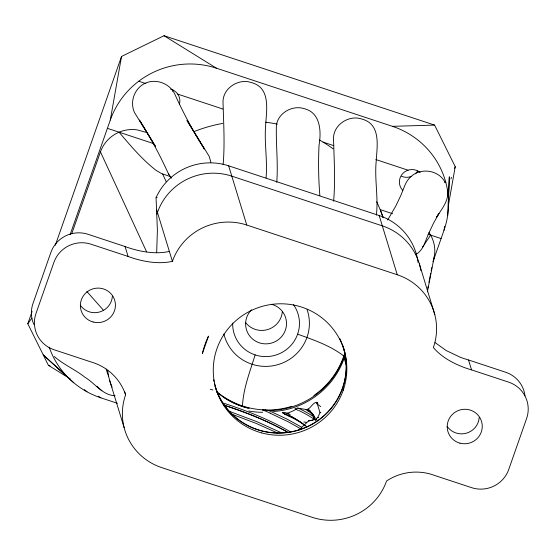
<?xml version="1.0" encoding="UTF-8"?>
<svg xmlns="http://www.w3.org/2000/svg" width="556" height="556" viewBox="0 0 556 556"><rect width="100%" height="100%" fill="white"/><g stroke="black" fill="none" stroke-linecap="round" stroke-linejoin="round"><path stroke-width="0.83" d="M448.504 199.799L449.331 176.78L448.435 197.533M447.573 190.006C449.262 200.563 441.846 208.715 436.759 216.993L438.941 213.393L433.36 223.547L428.412 234.006L424.103 244.758M276.756 182.375C278.25 163.269 275.825 144.15 276.401 125.072C278.389 112.694 292.644 104.813 304.327 108.691C320.715 112.736 321.41 131.702 319.04 145.283C318.22 162.074 318.491 178.921 319.867 195.677M447.643 215.7L448.282 200.994M223.123 164.68C224.916 144.087 223.623 123.432 223.032 102.839C222.233 88.675 238.197 78.055 251.208 82.503C270.946 87.646 266.526 109.817 265.671 125.03C264.128 142.656 267.638 160.42 266.067 177.92M333.628 201.182C335.414 180.589 334.121 159.926 333.53 139.341C332.738 125.169 348.702 114.557 361.706 119.005C381.444 124.148 377.031 146.311 376.169 161.532C374.473 179.393 378.476 197.463 376.37 215.151M156.681 252.674L157.39 230.128L156.055 197.707A58.533 57.421 -17 0 1 228.648 165.82L379.164 215.533A58.533 57.421 -17 0 1 418.042 262.446M70.126 234.625L110.29 120.089L121.528 56.462L164.013 35.716L434.604 125.093L455.225 166.689L448.483 204.865M433.478 260.271L443.987 230.309L444.689 226.334M427.821 288.084L428.141 286.437M428.947 282.316L430.719 273.253M431.206 270.779L431.845 267.485M427.397 291.865L434.5 255.447M313.876 418.195L314.397 416.555M70.077 378.747L48.428 365.341L27.8 323.752L32.102 311.485M55.315 245.279L121.528 56.462M71.814 233.562L100.455 151.885A33.318 32.686 -17 0 1 117.406 132.94L119.06 132.196A33.457 32.818 -17 0 1 137.165 129.875L147.785 132.842M156.896 214.053L157.452 212.455A58.533 57.421 -17 0 1 231.803 176.148L382.32 225.861A58.533 57.421 -17 0 1 420.885 270.605M255.135 354.909C250.012 371.533 243.285 388.442 242.479 405.95M450.923 178.949L451.5 177.315M454.655 168.322L455.225 166.689M429.01 232.568A33.457 32.818 -17 0 1 430.615 235.098L423.491 245.787M298.947 429.927L308.601 420.906L315.69 419.398L317.726 417.57L320.006 412.705L316.871 402.454C312.326 401.988 310.436 410.175 305.737 409.48M423.839 245.432C421.928 249.109 419.328 252.549 415.714 254.683M387.685 219.995L395.9 205.845L400.855 195.392L405.171 184.641C407.138 180.123 410.502 176.266 414.783 173.806M27.8 323.752L31.838 318.143M423.206 246.127L422.331 247.135M298.065 430.587L298.509 430.261M415.318 173.444C425.569 168.378 439.143 171.595 444.856 181.805M310.936 420.454L309.08 420.836M305.578 409.424L297.738 408.083L294.93 408.681L298.19 410.432M169.371 251.423C157.591 254.078 145.283 252.452 133.753 249.359A104.917 102.923 -17 0 1 125.051 246.523L88.05 234.298A29.266 28.71 -17 0 0 50.874 252.452L32.999 303.437A29.266 28.71 -17 0 0 33.86 324.426M397.269 274.754L246.753 225.034A58.533 57.421 -17 0 0 172.402 261.348C160.621 263.996 148.313 262.376 136.79 259.277A104.917 102.923 -17 0 1 128.082 256.441L91.087 244.223A29.266 28.71 -17 0 0 53.911 262.376L36.029 313.355A29.266 28.71 -17 0 0 54.078 349.752L91.08 361.97A52.354 51.354 -17 0 1 125.6 394.809A58.533 57.421 -17 0 0 161.692 467.596L312.208 517.316A58.533 57.421 -17 0 0 386.559 481.01A52.354 51.354 -17 0 1 434.556 475.429L471.557 487.647A29.266 28.71 -17 0 0 508.726 469.493L526.608 418.508A29.266 28.71 -17 0 0 508.559 382.118L471.564 369.893A104.917 102.923 -17 0 1 462.884 366.988C451.882 362.644 441.089 356.688 433.36 347.542A58.533 57.421 -17 0 0 397.269 274.754L379.164 215.533M309.032 420.829L308.601 420.906M318.651 417.5L317.726 417.57M316.76 419.356L315.69 419.398M164.013 35.716L216.506 68.221L392.425 126.33L434.604 125.093M268.506 410.439L262.46 409.918M115.05 395.754C102.519 395.226 95.187 383.452 85.228 377.475C75.491 369.636 63.683 364.771 54.307 356.514M343.351 388.199L342.461 388.039L343.17 390.368M272.475 411.092L274.532 411.419A79.647 78.132 -17 0 0 345.366 354.485M268.951 410.516L268.583 410.453M249.151 408.326C238.211 405.984 227.988 400.89 219.196 394.016M248.087 408.083L242.645 406.499A79.647 78.132 -17 0 1 223.908 397.429M223.533 403.149C246.732 410.675 269.653 419.634 290.732 432.005M224.318 405.192C245.96 412.267 267.276 420.69 287.167 431.845M224.144 405.282C246.093 412.462 267.714 420.996 287.855 432.366M138.715 81.225L145.908 83.602M177.753 94.117L222.907 109.032M323.105 142.127L333.822 145.672M375.877 159.558L408.034 170.185M444.265 182.146L445.891 182.688M392.654 213.726L380.346 209.661L383.23 217.757M107.398 128.339L153.4 143.538M428.148 234.285L441.096 238.566M119.06 132.196C130.243 145.324 141.439 158.703 154.978 169.504A81.934 12.906 19.3 0 0 156.382 170.539L161.574 173.604L170.212 176.516M435.126 342.6L446.169 350.537L459.847 357.07A104.917 102.923 -17 0 0 468.527 359.975L505.529 372.2A29.266 28.71 -17 0 1 524.989 395.858M297.62 334.156C313.118 339.709 329.319 345.234 342.663 355.131A33.381 5.261 19.3 0 1 343.65 356.542L346.186 364.847M48.428 365.341L50.068 365.883M98.294 396.219L100.914 397.846L117.406 403.295M228.898 411.162L256.935 421.712L280.62 432.408M230.796 413.796L256.316 423.477L277.812 433.096M268.43 410.425L286.764 418.967L301.776 427.265M270.209 413.24L288.23 421.795L301.15 429.03M285.249 414.199C276.978 410.884 288.71 412.622 290.211 414.818M297.738 408.083L298.808 408.66M316.871 402.454L318.018 403.274M316.197 402.266L317.302 403.051M219.001 393.877L217.167 392.543M305.995 409.577L308.58 411.579M308.17 409.188L310.165 410.849M57.643 368.051L62.988 372.374M84.345 389.645L87.014 391.799M98.586 387.886L96.827 386.371L101.873 390.771M73.795 382.785L43.271 354.943L65.754 375.446M86.833 291.441L103.687 310.505M210.905 162.331L209.202 156.361L186.969 120.457L204.372 148.987C193.467 131.862 183.827 113.952 175.411 95.486C169.865 81.447 150.509 76.346 139.486 87.181C132.752 93.637 130.563 104.139 134.531 112.604L155.451 146.36L139.403 120.033C150.071 136.859 159.607 154.401 167.856 172.548L168.892 174.375M168.308 173.486L171.394 178.177M430.608 235.098L431.449 236.668A33.318 32.686 -17 0 1 432.971 261.716M162.644 174.021L166.188 181.701M100.455 151.885L146.617 251.861M109.588 380.221L124.134 427.633M468.527 359.975L471.564 369.893M434.827 314.724L419.342 263.864M228.648 165.82L246.753 225.034M156.667 209.89L172.402 261.348M125.051 246.523L128.082 256.441M124.586 391.5L125.6 394.809M100.914 397.846A83.622 82.031 -17 0 1 49.192 347.18M392.425 126.33A83.622 82.031 -17 0 1 443.987 230.309M110.29 120.089A83.622 82.031 -17 0 1 216.506 68.221M108.552 375.995A58.533 57.421 -17 0 1 106.203 369.08M344.845 352.831A79.647 78.132 -17 0 1 313.869 395.518M291.782 406.311A79.647 78.132 -17 0 1 217.153 392.015M307.072 309.518A43.403 42.583 -17 0 1 278.042 364.597A43.403 42.583 -17 0 1 223.88 333.947M293.498 304.702A33.45 32.811 -17 0 1 275.561 355.145A33.45 32.811 -17 0 1 232.686 323.099M265.441 410.015A86.229 3.496 11.4 0 1 265.629 410.057M339.806 338.611A66.901 65.622 -17 0 1 301.769 428.871A66.901 65.622 -17 0 1 214.56 383.855M213.99 381.416A66.901 65.622 -17 0 1 213.664 379.776M342.976 345.846A67.109 65.83 -17 0 1 299.302 429.927A67.109 65.83 -17 0 1 215.068 386.469M345.019 353.352A79.647 78.132 -17 0 1 269.028 410.53M218.515 393.537A79.647 78.132 -17 0 1 217.181 392.46M309.407 411.787A63.704 12.392 19.6 0 1 314.084 418.265A63.669 12.19 18.4 0 1 314.057 418.897M306.592 422.233A63.669 12.19 18.4 0 1 305.369 422.296M291.525 416.673A64.142 12.461 19.6 0 1 305.432 425.972M282.789 412.622A63.982 11.523 21.1 0 1 290.107 416.513M314.133 416.472A63.683 12.406 19.5 0 1 311.388 420.642M309.504 410.682A63.641 12.19 20.3 0 1 314.196 416.486M262.585 409.862A74.177 12.295 21.2 0 1 270.39 413.212M262.703 412.267A66.783 61.153 41.2 0 1 248.838 410.981M295.994 409.362A53.056 31.81 3.8 0 1 286.736 413.407M320.826 412.58A70.146 11.05 19.3 0 1 320.054 412.726M316.559 403.566A73.378 13.789 18.7 0 1 320.68 406.638M304.924 422.018A64.037 12.232 18.4 0 1 303.833 422.018M307.426 409.828A64.037 12.232 18.4 0 1 314.439 418.911M210.321 389.304A74.108 10.578 21 0 1 212.899 389.999M287.925 414.547A64.086 11.613 21 0 1 302.867 423.887M298.919 410.502A73.878 13.254 17.9 0 1 316.162 420.746M299.608 408.743A73.878 13.337 18 0 1 316.135 418.508M284.45 414.171A64.503 11.391 17.5 0 1 306.537 426.487M156.055 197.7A33.513 32.873 -17 0 1 157.174 197.477M417.632 170.963A12.545 12.301 -17 0 1 415.374 173.833M411.016 176.537A12.545 12.301 -17 0 1 401.599 176.287M402.822 190.451A12.545 12.301 -17 0 1 402.898 173.389A12.545 12.301 -17 0 1 420.225 172.569M173.083 90.19A12.545 12.301 -17 0 1 172.436 91.191M170.553 89.134A12.545 12.301 -17 0 1 179.38 104.382M112.083 387.205A58.533 57.421 -17 0 1 107.725 370.511M194.885 131.265A143.413 140.682 -17 0 1 222.678 123.425M265.719 122.23A143.413 140.682 -17 0 1 277.375 124.134M319.478 139.987A143.413 140.682 -17 0 1 333.113 148.841M376.718 201.758A143.413 140.682 -17 0 1 382.91 217.313M282.33 311.826A20.489 20.099 -17 0 1 267.721 329.555A20.489 20.099 -17 0 1 245.773 322.786M271.585 304.299A20.489 20.099 -17 0 1 284.554 332.14A20.489 20.099 -17 0 1 254.356 340.369A20.489 20.099 -17 0 1 251.486 309.775M112.375 296.188A17.563 17.229 -17 0 1 80.3 305.181M479.209 417.354A17.563 17.229 -17 0 1 447.128 426.348M208.465 336.213L202.398 353.526A79.668 78.153 -17 0 1 208.465 336.213M261.73 432.922A66.901 65.622 -17 0 0 344.845 352.858A66.901 65.622 -17 0 0 233.603 322.786A66.901 65.622 -17 0 0 261.73 432.922M93.095 321.993A17.563 17.229 -17 0 0 114.911 300.977A17.563 17.229 -17 0 0 85.707 293.081A17.563 17.229 -17 0 0 93.095 321.993M459.923 443.16A17.563 17.229 -17 0 0 481.739 422.143A17.563 17.229 -17 0 0 452.542 414.248A17.563 17.229 -17 0 0 459.923 443.16"/></g></svg>
